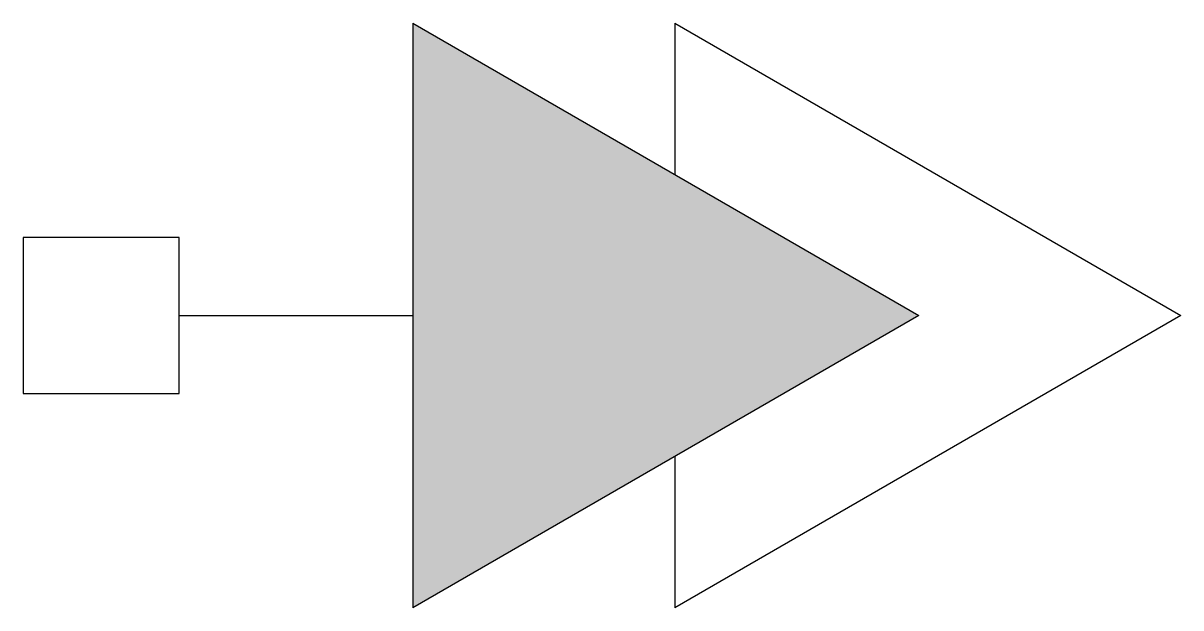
# Model space of a CAD drawing. Header units: millimetres. Extents: x -3103.009 to -3102.415, y 3747.037 to 3747.337.
import ezdxf

# ---------------------------------------------------------------- set-up
doc = ezdxf.new("R2010")
doc.units = ezdxf.units.MM
doc.header["$LTSCALE"] = 10
doc.layers.add('Ele_tomadas', color=2, linetype='Continuous')

msp = doc.modelspace()

# ---------------------------------------------------------------- hatches: boundary and pattern name
at = {"layer": 'Ele_tomadas'}
msp.add_hatch(color=1, dxfattribs=at).paths.add_polyline_path([(-3102.80939, 3747.33709), (-3102.80939, 3747.03709), (-3102.54958, 3747.18709)])

# ---------------------------------------------------------------- linework, layer by layer
at = {"layer": 'Ele_tomadas', "color": 3}
for p, q in [((-3102.80939, 3747.33709), (-3102.54958, 3747.18709)), ((-3102.80939, 3747.33709), (-3102.80939, 3747.03709)), ((-3102.67498, 3747.33709), (-3102.41517, 3747.18709)), ((-3102.67498, 3747.33709), (-3102.67498, 3747.25949)), ((-3102.54958, 3747.18709), (-3102.80939, 3747.03709)), ((-3102.41517, 3747.18709), (-3102.67498, 3747.03709)), ((-3102.67498, 3747.11469), (-3102.67498, 3747.03709))]:
    msp.add_line(p, q, dxfattribs=at)
at = {"layer": 'Ele_tomadas', "color": 4}
msp.add_line((-3102.92939, 3747.18709), (-3102.80939, 3747.18709), dxfattribs=at)
at = {"layer": 'Ele_tomadas', "color": 3}
msp.add_lwpolyline([(-3103.00939, 3747.14709), (-3102.92939, 3747.14709), (-3102.92939, 3747.22709), (-3103.00939, 3747.22709)], close=True, dxfattribs=at)

doc.saveas('drawing.dxf')
